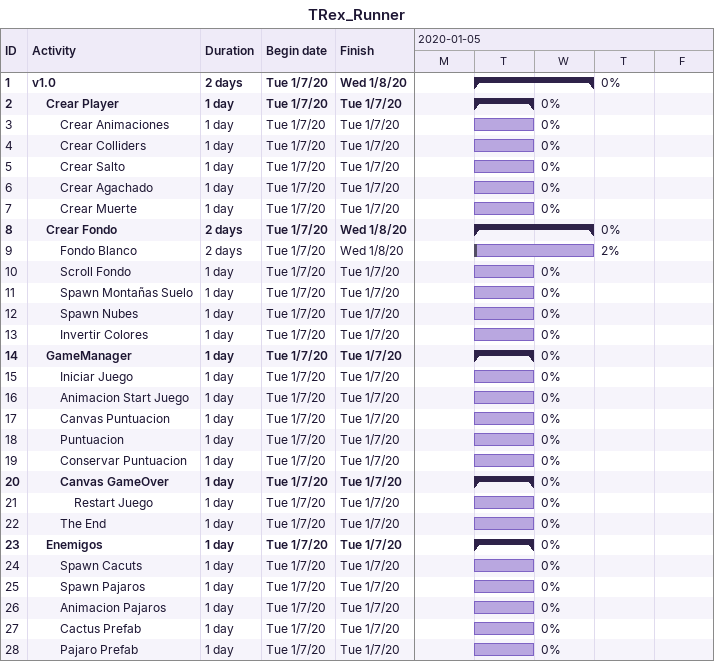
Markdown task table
TRex_Runner

| ID | Level | Task | Duration | Start | Finish | % complete |
|---|---|---|---|---|---|---|
| 1 | 1 | **v1.0** | 2d | 2020-01-07 | 2020-01-08 | 0 |
| 2 | 2 | **Crear Player** | 1d | 2020-01-07 | 2020-01-07 | 0 |
| 3 | 3 | Crear Animaciones | 1d | 2020-01-07 | 2020-01-07 | 0 |
| 4 | 3 | Crear Colliders | 1d | 2020-01-07 | 2020-01-07 | 0 |
| 5 | 3 | Crear Salto | 1d | 2020-01-07 | 2020-01-07 | 0 |
| 6 | 3 | Crear Agachado | 1d | 2020-01-07 | 2020-01-07 | 0 |
| 7 | 3 | Crear Muerte | 1d | 2020-01-07 | 2020-01-07 | 0 |
| 8 | 2 | **Crear Fondo** | 2d | 2020-01-07 | 2020-01-08 | 0 |
| 9 | 3 | Fondo Blanco | 2d | 2020-01-07 | 2020-01-08 | 2 |
| 10 | 3 | Scroll Fondo | 1d | 2020-01-07 | 2020-01-07 | 0 |
| 11 | 3 | Spawn Montañas Suelo | 1d | 2020-01-07 | 2020-01-07 | 0 |
| 12 | 3 | Spawn Nubes | 1d | 2020-01-07 | 2020-01-07 | 0 |
| 13 | 3 | Invertir Colores | 1d | 2020-01-07 | 2020-01-07 | 0 |
| 14 | 2 | **GameManager** | 1d | 2020-01-07 | 2020-01-07 | 0 |
| 15 | 3 | Iniciar Juego | 1d | 2020-01-07 | 2020-01-07 | 0 |
| 16 | 3 | Animacion Start Juego | 1d | 2020-01-07 | 2020-01-07 | 0 |
| 17 | 3 | Canvas Puntuacion | 1d | 2020-01-07 | 2020-01-07 | 0 |
| 18 | 3 | Puntuacion | 1d | 2020-01-07 | 2020-01-07 | 0 |
| 19 | 3 | Conservar Puntuacion | 1d | 2020-01-07 | 2020-01-07 | 0 |
| 20 | 3 | **Canvas GameOver** | 1d | 2020-01-07 | 2020-01-07 | 0 |
| 21 | 4 | Restart Juego | 1d | 2020-01-07 | 2020-01-07 | 0 |
| 22 | 3 | The End | 1d | 2020-01-07 | 2020-01-07 | 0 |
| 23 | 2 | **Enemigos** | 1d | 2020-01-07 | 2020-01-07 | 0 |
| 24 | 3 | Spawn Cacuts | 1d | 2020-01-07 | 2020-01-07 | 0 |
| 25 | 3 | Spawn Pajaros | 1d | 2020-01-07 | 2020-01-07 | 0 |
| 26 | 3 | Animacion Pajaros | 1d | 2020-01-07 | 2020-01-07 | 0 |
| 27 | 3 | Cactus Prefab | 1d | 2020-01-07 | 2020-01-07 | 0 |
| 28 | 3 | Pajaro Prefab | 1d | 2020-01-07 | 2020-01-07 | 0 |
